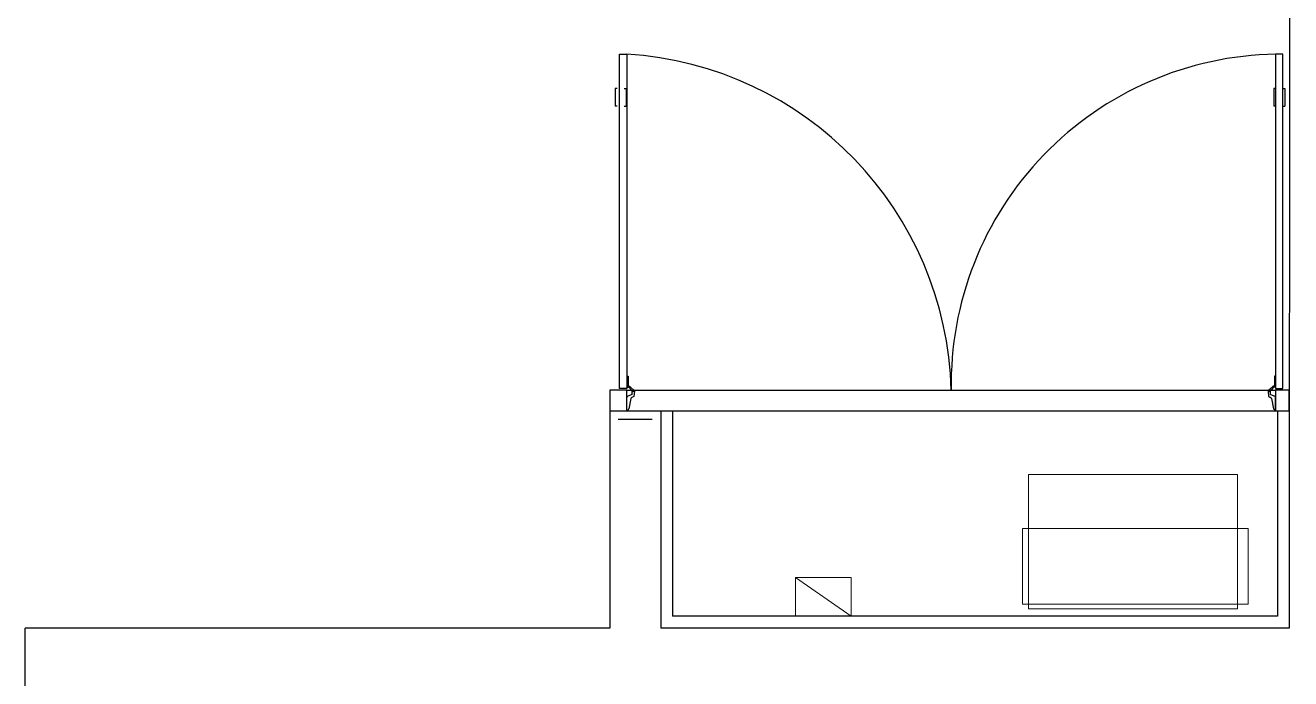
# Model space of a CAD drawing. Extents: x 34 to 586, y 527 to 658.
# Drawn here: x 138.251 to 141.976, y 600.251 to 602.174 of the extents above; entities that cross this region are included whole.
import ezdxf

# ---------------------------------------------------------------- set-up
doc = ezdxf.new("R2010")
doc.units = 0
doc.header["$LTSCALE"] = 0.02
doc.header["$MEASUREMENT"] = 0
doc.layers.add('2COTA', color=1, linetype='CONTINUOUS', lineweight=9)
for name, color, linetype in [('ALV', 2, 'CONTINUOUS'), ('AR-ALV', 2, 'CONTINUOUS'), ('AR-ESQ-EXI', 7, 'CONTINUOUS'), ('AR-REV', 2, 'CONTINUOUS'), ('ESQ', 2, 'CONTINUOUS')]:
    doc.layers.add(name, color=color, linetype=linetype)

# ---------------------------------------------------------------- blocks, each defined once
blk = doc.blocks.new('ar 01-p')
at = {"layer": 'ESQ'}
for p, q in [((-1.0242, -0.579), (-2.9342, -0.579)), ((-2.9342, -0.5814), (-2.9319, -0.5814)), ((-2.922, -0.6144), (-2.9283, -0.5848)), ((-1.0365, -0.6144), (-1.0302, -0.5848)), ((-1.0242, -0.5814), (-1.0266, -0.5814)), ((-2.9188, -0.6269), (-2.9315, -0.6216)), ((-2.9136, -0.621), (-2.9192, -0.6178)), ((-2.9117, -0.6367), (-2.9136, -0.621)), ((-1.0468, -0.6367), (-1.0449, -0.6209)), ((-1.0449, -0.6209), (-1.0392, -0.6177)), ((-1.0396, -0.6269), (-1.027, -0.6216)), ((-1.0242, -0.639), (-2.9342, -0.639)), ((-2.9342, -0.6486), (-2.9306, -0.6486)), ((-2.9306, -0.681), (-2.9306, -0.6486)), ((-1.0278, -0.681), (-1.0278, -0.6486)), ((-1.0242, -0.6486), (-1.0278, -0.6486)), ((-2.9342, -0.681), (-2.9306, -0.681)), ((-1.0242, -0.681), (-1.0278, -0.681))]:
    blk.add_line(p, q, dxfattribs=at)
at = {"layer": 'ESQ', "linetype": 'Continuous'}
for p, q in [((-2.9342, -0.5814), (-2.9342, -0.6181)), ((-1.0242, -0.5814), (-1.0242, -0.6181)), ((-2.9188, -0.6269), (-2.9188, -0.6362)), ((-1.0396, -0.6269), (-1.0396, -0.6362)), ((-2.9186, -0.6375), (-2.9306, -0.6502)), ((-2.9135, -0.6393), (-2.9306, -0.6544)), ((-1.045, -0.6393), (-1.0278, -0.6544)), ((-1.0399, -0.6375), (-1.0278, -0.6502))]:
    blk.add_line(p, q, dxfattribs=at)
at = {"layer": 'ESQ'}
for points in [[(-2.9742, -0.639), (-2.9342, -0.639), (-2.9342, -0.579), (-2.9742, -0.579)], [(-1.0242, -0.639), (-0.9742, -0.639), (-0.9742, -0.579), (-1.0242, -0.579)]]:
    blk.add_lwpolyline(points, close=True, dxfattribs=at)
for points in [[(-2.9342, -1.6284), (-2.9342, -0.644), (-2.9552, -0.644), (-2.9552, -1.6284), (-2.9342, -1.6284)], [(-1.0242, -1.6284), (-1.0242, -0.644), (-1.0032, -0.644), (-1.0032, -1.6284), (-1.0242, -1.6284)], [(-2.9552, -1.4757), (-2.9609, -1.4757)], [(-2.9609, -1.5278), (-2.9609, -1.4757)], [(-2.9342, -1.4757), (-2.9286, -1.4757)], [(-2.9286, -1.5278), (-2.9286, -1.4757)], [(-1.0164, -1.4757), (-1.022, -1.4757)], [(-1.022, -1.5278), (-1.022, -1.4757)], [(-0.9954, -1.4757), (-0.9898, -1.4757)], [(-0.9898, -1.5278), (-0.9898, -1.4757)], [(-2.9552, -1.5278), (-2.9609, -1.5278)], [(-2.9342, -1.5278), (-2.9286, -1.5278)], [(-1.0164, -1.5278), (-1.022, -1.5278)], [(-0.9954, -1.5278), (-0.9898, -1.5278)]]:
    blk.add_lwpolyline(points, dxfattribs=at)
at = {"layer": 'ESQ', "linetype": 'Continuous'}
for centre in [(-2.9152, -0.6362), (-1.0432, -0.6362)]:
    blk.add_circle(centre, 0.00144, dxfattribs=at)
at = {"layer": 'ESQ'}
for centre, radius, start, end in [((-2.9319, -0.585), 0.0036, 2.8624, 90), ((-1.0266, -0.585), 0.0036, 90, 177.1376), ((-2.9184, -0.6143), 0.0036, 182.8624, 256), ((-1.0401, -0.6142), 0.0036, 284, 357.1376), ((-2.9505, -0.6571), 0.9715, 270.9608, 1.0536), ((-0.9617, -0.6124), 1.0179, 181.4953, 266.4762)]:
    blk.add_arc(centre, radius, start, end, dxfattribs=at)
at = {"layer": 'ESQ', "linetype": 'Continuous'}
for centre, radius, start, end in [((-2.9306, -0.6181), 0.0036, 180, 256), ((-1.0278, -0.6181), 0.0036, 284, 0), ((-2.9152, -0.6362), 0.0036, 180, 352), ((-2.9152, -0.6362), 0.00144, 180, 352), ((-1.0432, -0.6362), 0.0036, 188, 360), ((-1.0432, -0.6362), 0.00144, 188, 360)]:
    blk.add_arc(centre, radius, start, end, dxfattribs=at)

msp = doc.modelspace()

# ---------------------------------------------------------------- linework, layer by layer
at = {"layer": '2COTA'}
for p, q in [((141.2039, 600.8522), (141.2039, 600.4567)), ((141.2039, 600.8522), (141.8192, 600.8522)), ((141.8192, 600.8522), (141.8192, 600.4567)), ((140.6826, 600.4346), (140.5187, 600.549)), ((141.2039, 600.4567), (141.8192, 600.4567))]:
    msp.add_line(p, q, dxfattribs=at)
for points in [[(141.8505, 600.6923), (141.8505, 600.4699), (141.187, 600.4699), (141.187, 600.6923)], [(140.6826, 600.4346), (140.5187, 600.4346), (140.5187, 600.549), (140.6826, 600.549)]]:
    msp.add_lwpolyline(points, close=True, dxfattribs=at)
at = {"layer": 'ALV'}
for p, q in [((141.9761, 612.4195), (141.9718, 600.3996)), ((139.9718, 601.0396), (139.9718, 600.3996)), ((140.1218, 601.0396), (140.1218, 600.3996)), ((140.1568, 601.0396), (140.1568, 600.4346)), ((141.9368, 601.0396), (141.9368, 600.4346)), ((141.9368, 600.4346), (140.1568, 600.4346)), ((138.2513, 600.1996), (138.2513, 600.3996)), ((139.9718, 600.3996), (138.2513, 600.3996)), ((141.9718, 600.3996), (140.1218, 600.3996))]:
    msp.add_line(p, q, dxfattribs=at)
at = {"layer": 'AR-ALV'}
msp.add_line((139.9968, 601.0146), (140.0968, 601.0146), dxfattribs=at)
at = {"layer": 'AR-ESQ-EXI'}
for p, q in [((140.1218, 601.0396), (140.1568, 601.0396)), ((141.9368, 601.0396), (141.9718, 601.0396))]:
    msp.add_line(p, q, dxfattribs=at)
at = {"layer": 'AR-REV'}
msp.add_line((139.9718, 601.0396), (140.1218, 601.0396), dxfattribs=at)

# ---------------------------------------------------------------- block references
at = {"layer": 'AR-ESQ-EXI', "rotation": 180.0000879735538}
msp.add_blockref('ar 01-p', (138.9976, 600.4606), dxfattribs=at)

doc.saveas('drawing.dxf')
